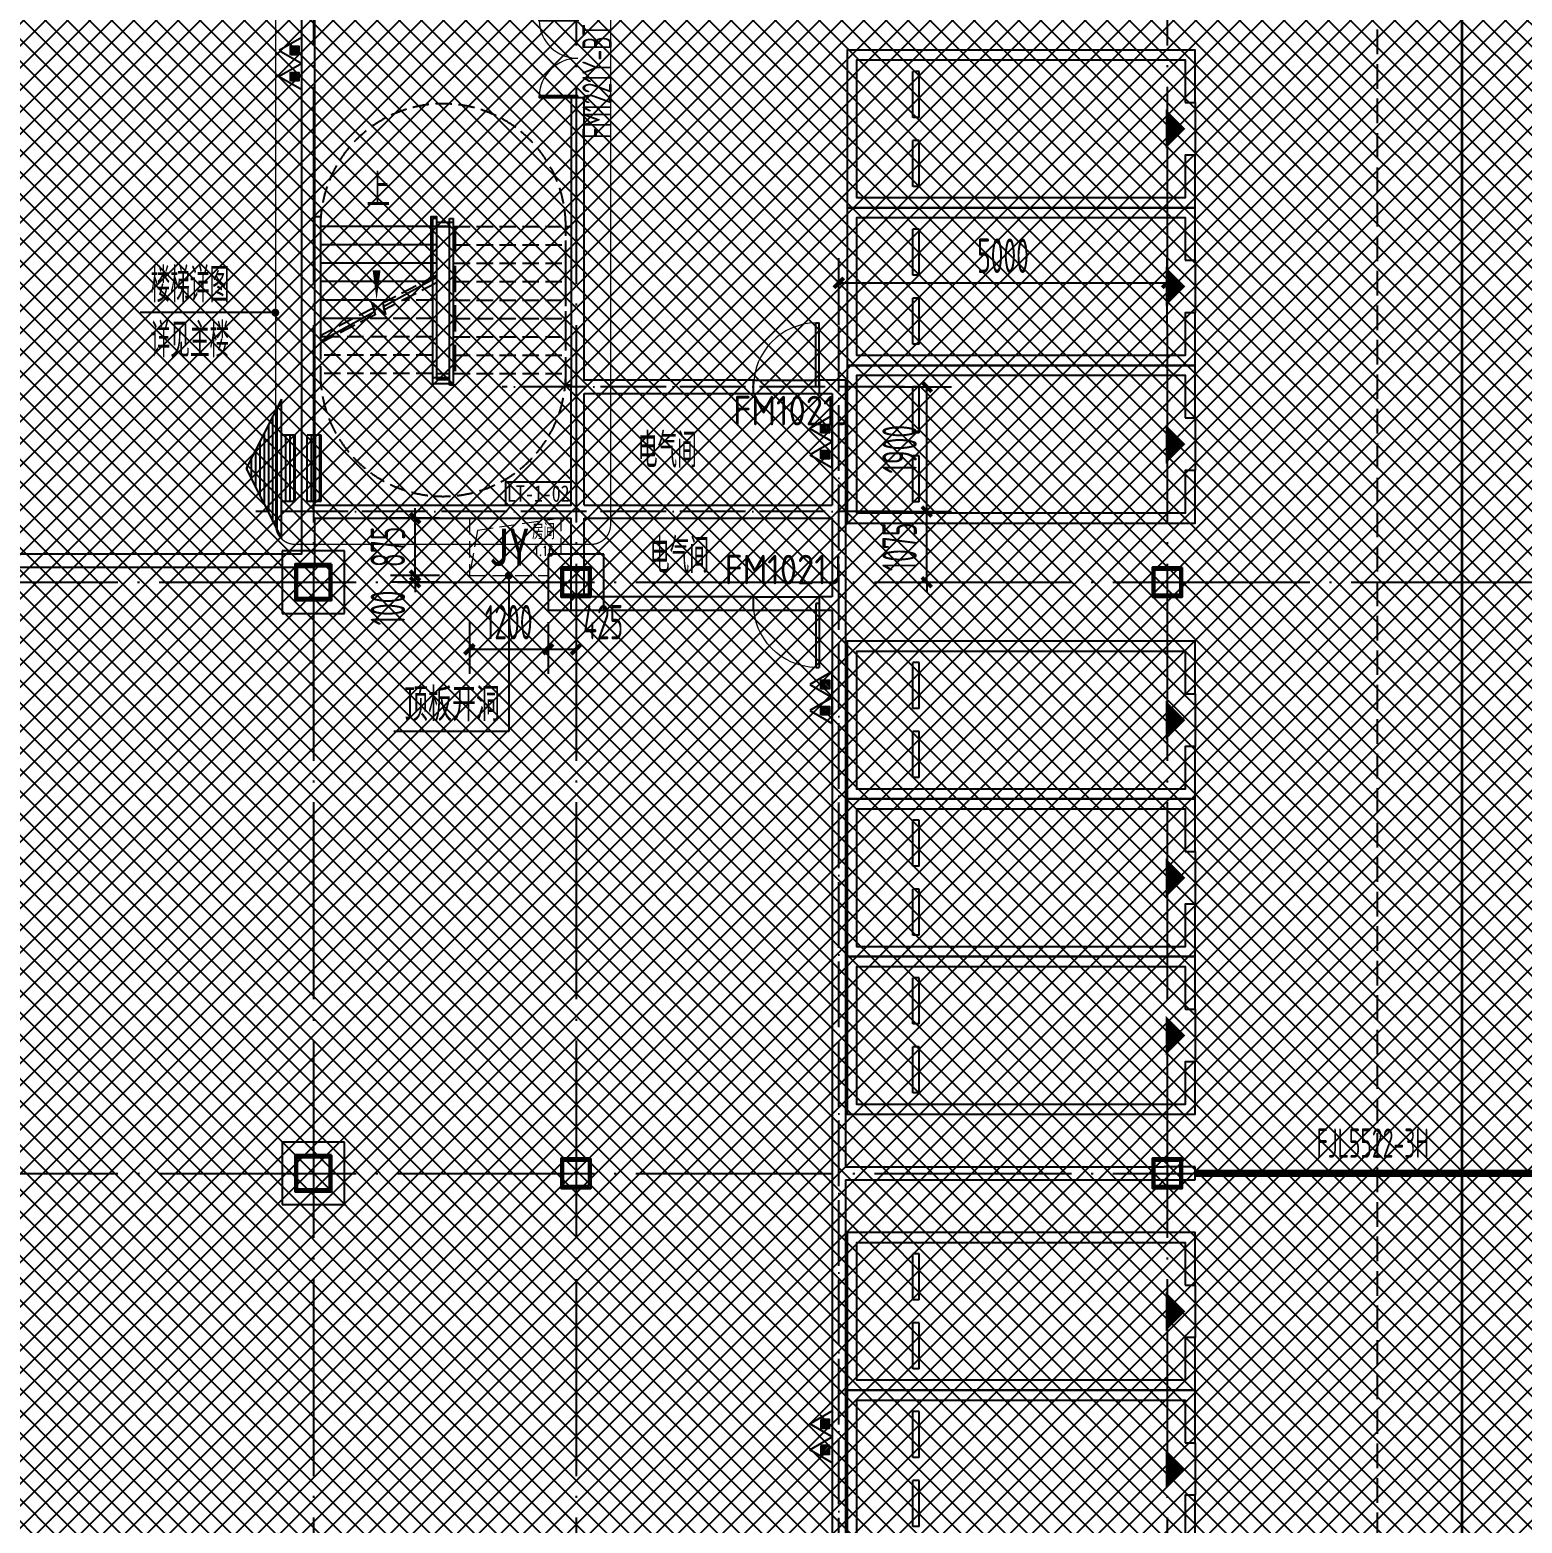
# Model space of a CAD drawing. Extents: x -473190 to 2138458, y -81875 to 2633646.
# Drawn here: x -53614 to -30895, y -3513 to 19219 of the extents above; entities that cross this region are included whole.
import ezdxf
from ezdxf.enums import TextEntityAlignment as Align

# ---------------------------------------------------------------- set-up
doc = ezdxf.new("R2010")
doc.units = 0
doc.header["$LTSCALE"] = 1000
for name, pattern in [('__DASH', [0.35, 0.25, -0.1]), ('_DASH', [0.6, 0.4, -0.2]), ('DASH', [0.35, 0.25, -0.1]), ('DOTE', [2.42, 2, -0.2, 0.02, -0.2])]:
    doc.linetypes.add(name, pattern=pattern)
for name, color, linetype in [('00-停车位', 67, 'Continuous'), ('A-BEAM', 4, 'Continuous'), ('A-COLUMN', 2, 'Continuous'), ('A-ROOM_NAME', 23, 'Continuous'), ('A-STAIR', 3, 'Continuous'), ('A-WALL', 2, 'Continuous'), ('DIM_LEAD', 3, 'Continuous'), ('DIM_SYMB', 3, 'Continuous'), ('DOOR_FIRE', 4, 'Continuous'), ('DOOR_FIRE_TEXT', 7, 'Continuous'), ('DOTE', 1, 'DOTE'), ('PUB_DIM', 3, 'Continuous'), ('PUB_TEXT', 7, 'Continuous'), ('SPACE', 7, 'Continuous'), ('SRC-03F$0$A-SYMB-NUMB-T', 4, 'Continuous'), ('SRC-03F$0$A-WALL', 7, 'Continuous'), ('STAIR', 2, 'Continuous'), ('W-EQUIP_灭火器', 7, 'Continuous'), ('WINDOW', 4, 'Continuous'), ('WINDOW_TEXT', 7, 'Continuous'), ('索引线', 252, 'Continuous'), ('车行线', 4, 'Continuous'), ('雨棚投影', 147, 'Continuous')]:
    doc.layers.add(name, color=color, linetype=linetype)
doc.layers.add('HOLE', color=52, linetype='Continuous', lineweight=15)
doc.layers.add('钢柱', color=51, linetype='Continuous', lineweight=35)
doc.styles.add('8B2_01', font='simhei.ttf', dxfattribs={"width": 0.8})
doc.styles.add('8B2_02', font='tssdeng.shx', dxfattribs={"width": 0.6, "bigfont": 'TSSDCHN.shx'})
doc.styles.add('_TCH_DIM', font='SIMPLEX', dxfattribs={"bigfont": 'GBCBIG'})
doc.styles.add('_TCH_DIM_T3', font='tssdeng.shx', dxfattribs={"width": 0.564706, "bigfont": '@@@tssdchn.shx'})
doc.styles.add('_TCH_SPACE', font='SIMPLEX', dxfattribs={"height": 5, "bigfont": 'GBCBIG'})
doc.styles.add('_TCH_WINDOW', font='tssdeng.shx', dxfattribs={"width": 0.8, "height": 3.5, "bigfont": 'tssdchn.shx'})
doc.styles.add('SRC-03F$0$ECADI-TXT', font='simplex.shx', dxfattribs={"bigfont": 'hztxt.shx'})
doc.styles.get("Standard").update_dxf_attribs({"font": 'gbenor.shx', "bigfont": 'gbcbig.shx'})
doc.dimstyles.new('_TCH_ARCH&&150', dxfattribs={"dimtxt": 525, "dimasz": 150, "dimexe": 375, "dimexo": 450, "dimgap": 150, "dimtad": 1, "dimdec": 0, "dimzin": 0, "dimdsep": 46, "dimtxsty": '_TCH_DIM_T3', "dimblk": 'ARCHTICK', "dimcen": 0.09, "dimclrt": 7, "dimazin": 2, "dimtfac": 1, "dimtdec": 0, "dimtix": 1, "dimtmove": 2, "dimatfit": 3, "dimfxl": 0, "dimtolj": 1, "dimtzin": 0, "dimarcsym": 0})
pattern_1 = [(180, (1311608.96, -1168846.2), (8e-15, -101.6), [])]

# ---------------------------------------------------------------- blocks, each defined once
blk = doc.blocks.new('车位2400x5300')
at = {"layer": '00-停车位', "color": 251}
for p, q in [((-875, -1000), (-175, -1000)), ((-875, -1100), (-875, -1000)), ((-875, -1100), (-175, -1100)), ((-175, -1100), (-175, -1000)), ((175, -1000), (875, -1000)), ((175, -1100), (175, -1000)), ((175, -1100), (875, -1100)), ((875, -1100), (875, -1000)), ((400, -5300), (-400, -5300))]:
    blk.add_line(p, q, dxfattribs=at)
blk.add_lwpolyline([(400, -5150), (400, -5300), (1200, -5300), (1200, 0), (-1200, 0), (-1200, -5300), (-400, -5300), (-400, -5150), (-1050, -5150), (-1050, -150), (1050, -150), (1050, -5150), (400, -5150)], dxfattribs=at)
blk.add_lwpolyline([(0, -5150, 0, 600, 0), (0, -4850, 600, 600, 0)], format="xyseb", dxfattribs=at)
blk = doc.blocks.new('A$C796A13F6')
at = {"layer": '车行线', "linetype": '__DASH', "ltscale": 1.5}
blk.add_lwpolyline([(-101700, -198550), (-101700, -128288)], dxfattribs=at)
blk = doc.blocks.new('TH66')
h = blk.add_hatch()
h.set_pattern_fill('ANSI31', color=246, scale=64, angle=135, style=0)
h.set_pattern_definition(pattern_1)
h.paths.add_polyline_path([(1277447, 511619), (1277447, 511948), (1278305, 511948), (1276651, 512782), (1274986, 511948), (1275880, 511948), (1275880, 511619)])
h = blk.add_hatch()
h.set_pattern_fill('ANSI31', color=246, scale=64, angle=135, style=0)
h.set_pattern_definition(pattern_1)
h.paths.add_polyline_path([(1277447, 510999), (1277447, 511335), (1275880, 511335), (1275880, 510999)])
at = {"color": 2}
for p, q in [((1276651, 512782), (1274986, 511948)), ((1278305, 511948), (1276651, 512782)), ((1274986, 511948), (1275880, 511948)), ((1275880, 511948), (1275880, 511619)), ((1277447, 511948), (1278305, 511948)), ((1277447, 511619), (1277447, 511948)), ((1275880, 511619), (1277447, 511619)), ((1275880, 511335), (1277447, 511335)), ((1275880, 511335), (1275880, 510999)), ((1277447, 510999), (1277447, 511335)), ((1275880, 510999), (1277447, 510999))]:
    blk.add_line(p, q, dxfattribs=at)
blk = doc.blocks.new('A$C145B3C7C')
at = {"xscale": 0.6400000000000001, "yscale": 0.6400000000000001, "zscale": 0.6400000000000001, "rotation": 90}
blk.add_blockref('TH66', (361209, -965482), dxfattribs=at)
blk = doc.blocks.new('A$C00330F2E')
at = {"layer": 'A-COLUMN'}
for p, q in [((5325, -143850), (4375, -143850)), ((4375, -143850), (4375, -144800)), ((5325, -144800), (5325, -143850)), ((4375, -144800), (5325, -144800)), ((5325, -152850), (4375, -152850)), ((4375, -152850), (4375, -153800)), ((5325, -153800), (5325, -152850)), ((4375, -153800), (5325, -153800))]:
    blk.add_line(p, q, dxfattribs=at)
at = {"layer": '钢柱', "color": 4, "lineweight": 35}
for points in [[(5125, -144050), (4575, -144050), (4575, -144600), (5125, -144600)], [(5095, -144570), (4605, -144570), (4605, -144080), (5095, -144080)], [(9075, -144100), (8625, -144100), (8625, -144550), (9075, -144550)], [(18075, -144100), (17625, -144100), (17625, -144550), (18075, -144550)], [(9045, -144520), (8655, -144520), (8655, -144130), (9045, -144130)], [(18045, -144520), (17655, -144520), (17655, -144130), (18045, -144130)], [(5125, -153050), (4575, -153050), (4575, -153600), (5125, -153600)], [(5095, -153570), (4605, -153570), (4605, -153080), (5095, -153080)], [(9075, -153100), (8625, -153100), (8625, -153550), (9075, -153550)], [(9045, -153520), (8655, -153520), (8655, -153130), (9045, -153130)], [(18075, -153100), (17625, -153100), (17625, -153550), (18075, -153550)], [(18045, -153520), (17655, -153520), (17655, -153130), (18045, -153130)]]:
    blk.add_lwpolyline(points, close=True, dxfattribs=at)
blk = doc.blocks.new('A$C4F5A101F')
at = {"layer": 'DOTE', "color": 16, "linetype": 'DOTE', "ltscale": 1.5}
for p, q in [((-251939.7, 16373.7), (-251939.7, -213765.2)), ((-247939.7, 16373.7), (-247939.7, -213765.2)), ((-238939.7, 16373.7), (-238939.7, -213765.2)), ((-297848.4, -147257.4), (-39660.8, -147257.4)), ((-297848.4, -156257.4), (-173939.7, -156257.4))]:
    blk.add_line(p, q, dxfattribs=at)
blk = doc.blocks.new('_ArchTick')
at = {"color": 0, "linetype": 'ByBlock', "const_width": 0.4}
blk.add_lwpolyline([(-0.5, -0.5), (0.5, 0.5)], dxfattribs=at)
blk = doc.blocks.new('*D5540')
at = {"layer": 'Defpoints', "color": 0, "transparency": 16777216}
for p in [(14141, -127325), (15063, -127325), (14141, -129225)]:
    blk.add_point(p, dxfattribs=at)
at = {"layer": 'PUB_DIM', "color": 0, "lineweight": -2, "transparency": 16777216}
for p, q in [((14591, -127325), (15438, -127325)), ((15063, -129225), (15063, -127325)), ((14591, -129225), (15438, -129225))]:
    blk.add_line(p, q, dxfattribs=at)
at = {"layer": 'PUB_DIM', "color": 0, "lineweight": -2, "transparency": 16777216, "xscale": 150, "yscale": 150, "zscale": 150}
for p, rotation in [((15063, -127325), 90), ((15063, -129225), 270)]:
    blk.add_blockref('_ArchTick', p, dxfattribs=dict(at, rotation=rotation))
at = {"layer": 'PUB_DIM', "color": 7, "transparency": 16777216, "insert": (14650, -128275), "char_height": 525, "attachment_point": 5, "rotation": 90, "style": '_TCH_DIM_T3'}
blk.add_mtext('\\A1;1900', dxfattribs=at)
blk = doc.blocks.new('*D5541')
at = {"layer": 'Defpoints', "color": 0, "transparency": 16777216}
for p in [(14141, -129225), (15063, -129225), (14141, -130300)]:
    blk.add_point(p, dxfattribs=at)
at = {"layer": 'PUB_DIM', "color": 0, "lineweight": -2, "transparency": 16777216}
for p, q in [((15063, -129225), (15063, -129075)), ((14591, -129225), (15438, -129225)), ((15063, -130300), (15063, -129225)), ((14591, -130300), (15438, -130300)), ((15063, -130300), (15063, -130450))]:
    blk.add_line(p, q, dxfattribs=at)
at = {"layer": 'PUB_DIM', "color": 0, "lineweight": -2, "transparency": 16777216, "xscale": 150, "yscale": 150, "zscale": 150}
for p, rotation in [((15063, -129225), 270), ((15063, -130300), 90)]:
    blk.add_blockref('_ArchTick', p, dxfattribs=dict(at, rotation=rotation))
at = {"layer": 'PUB_DIM', "color": 7, "transparency": 16777216, "insert": (14650, -129763), "char_height": 525, "attachment_point": 5, "rotation": 90, "style": '_TCH_DIM_T3'}
blk.add_mtext('\\A1;1075', dxfattribs=at)
blk = doc.blocks.new('*D5542')
at = {"layer": 'Defpoints', "color": 0, "transparency": 16777216}
for p in [(18725, -125743), (13725, -126830), (18725, -126830)]:
    blk.add_point(p, dxfattribs=at)
at = {"layer": 'PUB_DIM', "color": 0, "lineweight": -2, "transparency": 16777216}
for p, q in [((13725, -126380), (13725, -125368)), ((18725, -126380), (18725, -125368)), ((13725, -125743), (18725, -125743))]:
    blk.add_line(p, q, dxfattribs=at)
at = {"layer": 'PUB_DIM', "color": 0, "lineweight": -2, "transparency": 16777216, "xscale": 150, "yscale": 150, "zscale": 150, "rotation": 180}
blk.add_blockref('_ArchTick', (13725, -125743), dxfattribs=at)
at = {"layer": 'PUB_DIM', "color": 0, "lineweight": -2, "transparency": 16777216, "xscale": 150, "yscale": 150, "zscale": 150}
blk.add_blockref('_ArchTick', (18725, -125743), dxfattribs=at)
at = {"layer": 'PUB_DIM', "color": 7, "transparency": 16777216, "insert": (16225, -125330), "char_height": 525, "attachment_point": 5, "style": '_TCH_DIM_T3'}
blk.add_mtext('\\A1;5000', dxfattribs=at)
blk = doc.blocks.new('SRC-03F$0$ECADI-TAG-CODE')
at = {"layer": 'SRC-03F$0$A-SYMB-NUMB-T', "color": 1}
blk.add_lwpolyline([(3.41, 8.1), (13.41, 8.1), (13.41, 4.6), (3.41, 4.6)], close=True, dxfattribs=at)
at = {"layer": 'SRC-03F$0$A-SYMB-NUMB-T', "style": 'SRC-03F$0$ECADI-TXT', "width": 0.7}
blk.add_attdef('CODE', text='', height=2.5, dxfattribs=at).set_placement((8.41, 6.35), align=Align.MIDDLE_CENTER)
blk = doc.blocks.new('$TwtSys$00000546')
h = blk.add_hatch()
h.set_pattern_fill('ANSI31', color=256, scale=200, style=0)
h.set_pattern_definition([(45, (-38543.802, -6670.83), (-17.67767, 17.67767), [])])
h.paths.add_polyline_path([(-65, 174), (65, 174), (65, 44), (-65, 44)])
for points in [[(0, 344), (-198, 0), (198, 0)], [(-65, 174), (65, 174), (65, 44), (-65, 44)]]:
    blk.add_lwpolyline(points, close=True)
blk = doc.blocks.new('zzzzzzzzzzzzzzzz')
at = {"layer": 'A-COLUMN'}
for p, q in [((-66734, -318785), (-67684, -318785)), ((-67684, -318785), (-67684, -319735)), ((-66734, -319735), (-66734, -318785)), ((-62784, -318835), (-63634, -318835)), ((-63634, -318835), (-63634, -319685)), ((-62784, -319685), (-62784, -318835)), ((-67684, -319735), (-66734, -319735)), ((-63634, -319685), (-62784, -319685)), ((-53984, -328035), (-54434, -328035)), ((-54434, -328035), (-54434, -328485)), ((-53984, -328485), (-53984, -328035)), ((-54434, -328485), (-53984, -328485))]:
    blk.add_line(p, q, dxfattribs=at)
blk.add_blockref('A$C00330F2E', (-72059, -174935))
blk = doc.blocks.new('*D5771')
at = {"layer": 'Defpoints', "color": 0, "transparency": 16777216}
for p in [(-114383, -17148), (-113562, -17148), (-113562, -17248)]:
    blk.add_point(p, dxfattribs=at)
at = {"layer": 'PUB_DIM', "color": 0, "lineweight": -2, "transparency": 16777216}
for p, q in [((-114383, -17148), (-114383, -16998)), ((-114012, -17148), (-114758, -17148)), ((-114012, -17248), (-114758, -17248)), ((-114383, -17248), (-114383, -17148)), ((-114383, -17248), (-114383, -17398))]:
    blk.add_line(p, q, dxfattribs=at)
at = {"layer": 'PUB_DIM', "color": 0, "lineweight": -2, "transparency": 16777216, "xscale": 150, "yscale": 150, "zscale": 150}
for p, rotation in [((-114383, -17148), 270), ((-114383, -17248), 90)]:
    blk.add_blockref('_ArchTick', p, dxfattribs=dict(at, rotation=rotation))
at = {"layer": 'PUB_DIM', "color": 7, "transparency": 16777216, "insert": (-114796, -17640), "char_height": 525, "attachment_point": 5, "rotation": 90, "style": '_TCH_DIM_T3'}
blk.add_mtext('\\A1;100', dxfattribs=at)
blk = doc.blocks.new('*D5772')
at = {"layer": 'Defpoints', "color": 0, "transparency": 16777216}
for p in [(-114383, -16273), (-113562, -16273), (-113562, -17148)]:
    blk.add_point(p, dxfattribs=at)
at = {"layer": 'PUB_DIM', "color": 0, "lineweight": -2, "transparency": 16777216}
for p, q in [((-114383, -16273), (-114383, -16123)), ((-114012, -16273), (-114758, -16273)), ((-114383, -17148), (-114383, -16273)), ((-114012, -17148), (-114758, -17148)), ((-114383, -17148), (-114383, -17298))]:
    blk.add_line(p, q, dxfattribs=at)
at = {"layer": 'PUB_DIM', "color": 0, "lineweight": -2, "transparency": 16777216, "xscale": 150, "yscale": 150, "zscale": 150}
for p, rotation in [((-114383, -16273), 270), ((-114383, -17148), 90)]:
    blk.add_blockref('_ArchTick', p, dxfattribs=dict(at, rotation=rotation))
at = {"layer": 'PUB_DIM', "color": 7, "transparency": 16777216, "insert": (-114796, -16710), "char_height": 525, "attachment_point": 5, "rotation": 90, "style": '_TCH_DIM_T3'}
blk.add_mtext('\\A1;875', dxfattribs=at)
blk = doc.blocks.new('*D5773')
at = {"layer": 'Defpoints', "color": 0, "transparency": 16777216}
for p in [(-113556, -17404), (-112356, -17404), (-112356, -18269)]:
    blk.add_point(p, dxfattribs=at)
at = {"layer": 'PUB_DIM', "color": 0, "lineweight": -2, "transparency": 16777216}
for p, q in [((-113556, -17854), (-113556, -18644)), ((-112356, -17854), (-112356, -18644)), ((-113556, -18269), (-112356, -18269))]:
    blk.add_line(p, q, dxfattribs=at)
at = {"layer": 'PUB_DIM', "color": 0, "lineweight": -2, "transparency": 16777216, "xscale": 150, "yscale": 150, "zscale": 150, "rotation": 180}
blk.add_blockref('_ArchTick', (-113556, -18269), dxfattribs=at)
at = {"layer": 'PUB_DIM', "color": 0, "lineweight": -2, "transparency": 16777216, "xscale": 150, "yscale": 150, "zscale": 150}
blk.add_blockref('_ArchTick', (-112356, -18269), dxfattribs=at)
at = {"layer": 'PUB_DIM', "color": 7, "transparency": 16777216, "insert": (-112956, -17856), "char_height": 525, "attachment_point": 5, "style": '_TCH_DIM_T3'}
blk.add_mtext('\\A1;1200', dxfattribs=at)
blk = doc.blocks.new('*D5774')
at = {"layer": 'Defpoints', "color": 0, "transparency": 16777216}
for p in [(-112356, -17404), (-111931, -17404), (-111931, -18269)]:
    blk.add_point(p, dxfattribs=at)
at = {"layer": 'PUB_DIM', "color": 0, "lineweight": -2, "transparency": 16777216}
for p, q in [((-112356, -17854), (-112356, -18644)), ((-111931, -17854), (-111931, -18644)), ((-112356, -18269), (-111931, -18269))]:
    blk.add_line(p, q, dxfattribs=at)
at = {"layer": 'PUB_DIM', "color": 0, "lineweight": -2, "transparency": 16777216, "xscale": 150, "yscale": 150, "zscale": 150, "rotation": 180}
blk.add_blockref('_ArchTick', (-112356, -18269), dxfattribs=at)
at = {"layer": 'PUB_DIM', "color": 0, "lineweight": -2, "transparency": 16777216, "xscale": 150, "yscale": 150, "zscale": 150}
blk.add_blockref('_ArchTick', (-111931, -18269), dxfattribs=at)
at = {"layer": 'PUB_DIM', "color": 7, "transparency": 16777216, "insert": (-111520, -17856), "char_height": 525, "attachment_point": 5, "style": '_TCH_DIM_T3'}
blk.add_mtext('\\A1;425', dxfattribs=at)
blk = doc.blocks.new('ADFASDF')
h = blk.add_hatch()
h.set_pattern_fill('ANSI37', color=8, scale=150)
h.set_pattern_definition([(45, (0, 0), (-168.3798, 168.3798), []), (135, (0, 0), (-168.3798, -168.3798), [])])
h.paths.add_polyline_path([(521397, 239186), (521397, 224886), (539697, 224886), (539697, 169261), (524947, 169261), (524947, 171211), (527822, 171211), (527922, 176611), (501318, 176611), (501125, 109884), (530547, 109887), (530547, 107449), (538188, 100503), (536147, 98236), (540086, 94690), (517812, 69953), (517812, 59790), (482108, 20136), (405247, 20136), (405247, 26086), (391997, 40436), (391997, 64736), (399997, 64738), (399997, 239186), (409022, 239186)])
blk = doc.blocks.new('$DorLib2D$00000002')
for p, q in [((-0.5, 0), (-0.5, 0.4875)), ((-0.475, 0.4875), (-0.5, 0.4875)), ((-0.475, 0), (-0.475, 0.4875)), ((0.475, 0), (0.475, 0.4875)), ((0.475, 0.4875), (0.5, 0.4875)), ((0.5, 0), (0.5, 0.4875)), ((-0.5, 0), (-0.475, 0)), ((0.5, 0), (0.475, 0))]:
    blk.add_line(p, q)
at = {"lineweight": 13}
for centre, start, end in [((-0.4875, 0), 0, 88.53072), ((0.4875, 0), 91.46928, 180)]:
    blk.add_arc(centre, 0.4875, start, end, dxfattribs=at)
blk = doc.blocks.new('$DorLib2D$00000213')
at = {"color": 0, "linetype": 'DASH', "const_width": 0.02}
blk.add_lwpolyline([(0.5, 0), (-0.5, 0)], dxfattribs=at)
blk = doc.blocks.new('$DorLib2D$00000001')
for p, q in [((0.45, 0.975), (0.5, 0.975)), ((0.45, 0), (0.45, 0.975)), ((0.5, 0), (0.5, 0.975)), ((0.5, 0), (0.45, 0))]:
    blk.add_line(p, q)
at = {"lineweight": 13}
blk.add_arc((0.475, 0), 0.975, 91.4693, 180, dxfattribs=at)
blk = doc.blocks.new('A$C2B5B1B2C')
at = {"layer": 'DOTE', "linetype": 'DOTE', "ltscale": 0.5}
for p, q in [((13725, -179425), (13725, -126325)), ((14725, -127325), (8600, -127325)), ((14725, -129225), (4850, -129225))]:
    blk.add_line(p, q, dxfattribs=at)
at = {"layer": 'PUB_DIM'}
for p1, p2, distance, picture, middle in [((13725, -126830), (18725, -126830), 1087.1, '*D5542', (16225, -125330.5)), ((14140.5, -129225), (14140.5, -127325), -922.1, '*D5540', (14650.2, -128275)), ((14140.5, -130300), (14140.5, -129225), -922.1, '*D5541', (14650.2, -129762.5))]:
    dim = blk.add_aligned_dim(p1=p1, p2=p2, distance=distance, dimstyle='_TCH_ARCH&&150', dxfattribs=at)
    dim.commit()
    dim.dimension.update_dxf_attribs({"geometry": picture, "text_midpoint": middle})
blk = doc.blocks.new('A$C11751E51')
at = {"layer": 'HOLE', "linetype": 'DASH'}
for points in [[(-112156.5, -16272.6), (-113430.4, -16462), (-113556.5, -17147.6)], [(-112156.5, -16822.6), (-112156.5, -16272.6), (-113556.5, -16272.6), (-113556.5, -17147.6), (-112356.5, -17147.6), (-112356.5, -16822.6), (-112156.5, -16822.6)]]:
    blk.add_lwpolyline(points, dxfattribs=at)
at = {"layer": 'SPACE', "style": '_TCH_SPACE'}
blk.add_text('房间', height=241.13, dxfattribs=at).set_placement((-112601.2, -16594.5))
at = {"layer": 'SPACE', "style": '_TCH_SPACE', "width": 0.705882}
blk.add_text('1.16', height=148.75, dxfattribs=at).set_placement((-112585.8, -16843.9))
at = {"layer": 'PUB_DIM'}
for p1, p2, distance, picture, middle in [((-113561.6, -17147.6), (-113561.6, -16272.6), 821.8, '*D5772', (-114795.9, -16710.1)), ((-113556.5, -17404.5), (-112356.5, -17404.5), -864.2, '*D5773', (-112956.5, -17856.2))]:
    dim = blk.add_aligned_dim(p1=p1, p2=p2, distance=distance, dimstyle='_TCH_ARCH&&150', dxfattribs=at)
    dim.commit()
    dim.dimension.update_dxf_attribs({"geometry": picture, "text_midpoint": middle})
for base, p1, p2, angle, picture, middle in [((-114383.4, -17147.6), (-113561.6, -17247.6), (-113561.6, -17147.6), 90, '*D5771', (-114795.9, -17639.9)), ((-111931.5, -18268.7), (-112356.5, -17404.5), (-111931.5, -17404.5), 0, '*D5774', (-111519.8, -17856.2))]:
    dim = blk.add_linear_dim(base=base, p1=p1, p2=p2, angle=angle, dimstyle='_TCH_ARCH&&150', dxfattribs=at)
    dim.commit()
    dim.dimension.update_dxf_attribs({"geometry": picture, "text_midpoint": middle, "dimtype": 161})

msp = doc.modelspace()

# ---------------------------------------------------------------- linework, layer by layer
at = {"linetype": 'DASH', "const_width": 40}
msp.add_lwpolyline([(-31812.5, 185852.5), (-31812.5, -64250)], dxfattribs=at)
at = {"layer": 'A-BEAM'}
for points in [[(-49272.7, 14433.9), (-49272.7, 16375.6), (-49190.7, 16375.6), (-49190.7, 14479)], [(-47505.7, 15407.6), (-47505.7, 16375.6), (-47422.7, 16375.6), (-47422.7, 15452.7)]]:
    msp.add_lwpolyline(points, dxfattribs=at)
at = {"layer": 'A-STAIR'}
for p, q in [((-49190.7, 16225.6), (-49190.7, 14478.4)), ((-47422.7, 16225.6), (-49190.7, 16225.6)), ((-47482.7, 16345.6), (-47482.7, 13835.6)), ((-47422.7, 16345.6), (-47482.7, 16345.6)), ((-47482.7, 16345.6), (-47482.7, 13835.6)), ((-47422.7, 16345.6), (-47482.7, 16345.6)), ((-47422.7, 16345.6), (-47422.7, 13895.6)), ((-47422.7, 16345.6), (-47422.7, 13895.6)), ((-47422.7, 16225.6), (-47422.7, 15452.7)), ((-47222.7, 13895.6), (-47222.7, 16345.6)), ((-47222.7, 16345.6), (-47162.7, 16345.6)), ((-47222.7, 13895.6), (-47222.7, 16345.6)), ((-47222.7, 16345.6), (-47162.7, 16345.6)), ((-47162.7, 13835.6), (-47162.7, 16345.6)), ((-47162.7, 13835.6), (-47162.7, 16345.6)), ((-47422.7, 15945.6), (-49190.7, 15945.6)), ((-47422.7, 15665.6), (-49190.7, 15665.6)), ((-47544.6, 15385.6), (-49190.7, 15385.6)), ((-48228.1, 15008.9), (-47422.7, 15452.7)), ((-48052.7, 15105.6), (-49190.7, 15105.6)), ((-48367.9, 14931.9), (-48400.3, 15062.9)), ((-48400.3, 15062.9), (-48197.7, 14886)), ((-48197.7, 14886), (-48228.1, 15008.9)), ((-49190.7, 14478.4), (-48367.9, 14931.9)), ((-48560.8, 14825.6), (-49190.7, 14825.6)), ((-49068.9, 14545.6), (-49190.7, 14545.6)), ((-47422.7, 13895.6), (-47222.7, 13895.6)), ((-47422.7, 13895.6), (-47222.7, 13895.6)), ((-47482.7, 13835.6), (-47162.7, 13835.6)), ((-47482.7, 13835.6), (-47162.7, 13835.6))]:
    msp.add_line(p, q, dxfattribs=at)
at = {"layer": 'A-STAIR', "color": 8, "linetype": 'DASH'}
for p, q in [((-49190.7, 16225.6), (-49190.7, 14562.6)), ((-47482.7, 16225.6), (-49190.7, 16225.6)), ((-47162.7, 16285.6), (-47482.7, 16285.6)), ((-47482.7, 16285.6), (-47482.7, 15450.1)), ((-47422.7, 16225.6), (-47422.7, 15481.3)), ((-47222.7, 16225.6), (-47422.7, 16225.6)), ((-47422.7, 16225.6), (-47422.7, 15481.3)), ((-47422.7, 16225.6), (-47222.7, 16225.6)), ((-47222.7, 13985.6), (-47222.7, 16225.6)), ((-47222.7, 13985.6), (-47222.7, 16225.6)), ((-47162.7, 13925.6), (-47162.7, 16285.6)), ((-47162.7, 16225.6), (-45454.7, 16225.6)), ((-45454.7, 13985.6), (-45454.7, 16225.6)), ((-47482.7, 15945.6), (-49190.7, 15945.6)), ((-47162.7, 15945.6), (-45454.7, 15945.6)), ((-47482.7, 15665.6), (-49190.7, 15665.6)), ((-47422.7, 15481.3), (-48238.2, 15057.5)), ((-47162.7, 15665.6), (-45454.7, 15665.6)), ((-47606.9, 15385.6), (-49190.7, 15385.6)), ((-47422.7, 15368.6), (-48215.9, 14956.5)), ((-47482.7, 15337.4), (-47482.7, 13925.6)), ((-47422.7, 15368.6), (-47422.7, 13985.6)), ((-47422.7, 15368.6), (-47422.7, 13985.6)), ((-47162.7, 15385.6), (-45454.7, 15385.6)), ((-48145.7, 15105.6), (-49190.7, 15105.6)), ((-48199.7, 14883.3), (-48397.9, 15065.2)), ((-48397.9, 15065.2), (-48357.6, 14882.8)), ((-48238.2, 15057.5), (-48199.7, 14883.3)), ((-47482.7, 15105.6), (-47928.9, 15105.6)), ((-47162.7, 15105.6), (-45454.7, 15105.6)), ((-48379.9, 14983.9), (-49190.7, 14562.6)), ((-48357.6, 14882.8), (-49190.7, 14449.9)), ((-48684.6, 14825.6), (-49190.7, 14825.6)), ((-47482.7, 14825.6), (-48467.7, 14825.6)), ((-47162.7, 14825.6), (-45454.7, 14825.6)), ((-49190.7, 14449.9), (-49190.7, 13985.6)), ((-47482.7, 14545.6), (-49006.6, 14545.6)), ((-47162.7, 14545.6), (-45454.7, 14545.6)), ((-47482.7, 14265.6), (-49190.7, 14265.6)), ((-47162.7, 14265.6), (-45454.7, 14265.6)), ((-47482.7, 13985.6), (-49190.7, 13985.6)), ((-47482.7, 13925.6), (-47162.7, 13925.6)), ((-47422.7, 13985.6), (-47222.7, 13985.6)), ((-47162.7, 13985.6), (-45454.7, 13985.6))]:
    msp.add_line(p, q, dxfattribs=at)
at = {"layer": 'A-STAIR'}
msp.add_lwpolyline([(-47505.7, 15407.6), (-47505.7, 16375.6), (-47422.7, 16375.6), (-47422.7, 15452.7)], dxfattribs=at)
at = {"layer": 'A-STAIR', "color": 8, "linetype": '_DASH'}
for points in [[(-47140.7, 16225.6), (-47140.7, 13810.6), (-47222.7, 13810.6), (-47222.7, 13925.6)], [(-45372.7, 16225.6), (-45372.7, 13810.6), (-45454.7, 13810.6), (-45454.7, 16225.6)], [(-45454.7, 16225.6), (-45372.7, 16225.6)]]:
    msp.add_lwpolyline(points, dxfattribs=at)
at = {"layer": 'A-WALL'}
for p, q in [((-49472.7, 11885.6), (-49472.7, 19810.6)), ((-49272.7, 11985.6), (-49272.7, 19810.6)), ((-45172.7, 18185.6), (-45372.7, 18185.6)), ((-45372.7, 18185.6), (-45372.7, 13785.6)), ((-45172.7, 13885.6), (-45172.7, 18185.6)), ((-42597.7, 13885.6), (-45172.7, 13885.6)), ((-42597.7, 13685.6), (-42597.7, 13885.6)), ((-41197.7, 13885.6), (-41597.7, 13885.6)), ((-41597.7, 13885.6), (-41597.7, 13685.6)), ((-41197.7, 13885.6), (-41197.7, 11885.6)), ((-45372.7, 11985.6), (-45372.7, 13785.6)), ((-45172.7, 11985.6), (-45172.7, 13685.6)), ((-45172.7, 13685.6), (-42597.7, 13685.6)), ((-41597.7, 13685.6), (-41397.7, 13685.6)), ((-41397.7, 13685.6), (-41397.7, 11985.6)), ((-49472.7, 11235.6), (-49472.7, 11885.6)), ((-49272.7, 11985.6), (-45372.7, 11985.6)), ((-45172.7, 11985.6), (-41397.7, 11985.6)), ((-41197.7, 11885.6), (-41197.7, 10472.1)), ((-49272.7, 11785.6), (-45372.7, 11785.6)), ((-49272.7, 11035.6), (-49272.7, 11785.6)), ((-45372.7, 10385.6), (-45372.7, 11785.6)), ((-45172.7, 10585.6), (-45172.7, 11785.6)), ((-45172.7, 11785.6), (-41397.7, 11785.6)), ((-41397.7, 11785.6), (-41397.7, 10585.6)), ((-49472.7, 11235.6), (-55096, 11235.6)), ((-49272.7, 11035.6), (-55196, 11035.6)), ((-42597.7, 10585.6), (-45172.7, 10585.6)), ((-42597.7, 10385.6), (-42597.7, 10585.6)), ((-41397.7, 10585.6), (-41597.7, 10585.6)), ((-41597.7, 10585.6), (-41597.7, 10385.6)), ((-41197.7, 10472.1), (-41197.7, 1910.6)), ((-45372.7, 10385.6), (-42597.7, 10385.6)), ((-41597.7, 10385.6), (-41397.7, 10385.6)), ((-41397.7, 10385.6), (-41397.7, 1810.6)), ((-41197.7, 1910.6), (-36347.7, 1910.6)), ((-35872.7, 1910.6), (-36347.7, 1910.6)), ((-35872.7, 1710.6), (-35872.7, 1910.6)), ((-41397.7, 1810.6), (-41397.7, -34164.4)), ((-41197.7, 1710.6), (-36347.7, 1710.6)), ((-41197.7, 1710.6), (-41197.7, -34064.4)), ((-36347.7, 1710.6), (-35872.7, 1710.6))]:
    msp.add_line(p, q, dxfattribs=at)
at = {"layer": 'DIM_LEAD'}
for p, q in [((-50832, 14914.6), (-51933.4, 14914.6)), ((-49877.2, 14914.6), (-50832, 14914.6)), ((-49877.2, 14914.6), (-50832, 14914.6)), ((-49877.2, 14914.6), (-50832, 14914.6)), ((-49877.2, 14914.6), (-50832, 14914.6)), ((-46322.7, 10910.6), (-46322.7, 8537.7)), ((-46322.7, 8537.7), (-48073.8, 8537.7))]:
    msp.add_line(p, q, dxfattribs=at)
at = {"layer": 'DIM_LEAD', "const_width": 60}
for points in [[(-49847.2, 14914.6, 1), (-49907.2, 14914.6, 1)], [(-49847.2, 14914.6, 1), (-49907.2, 14914.6, 1)], [(-49847.2, 14914.6, 1), (-49907.2, 14914.6, 1)], [(-49847.2, 14914.6, 1), (-49907.2, 14914.6, 1)], [(-46322.7, 10940.6, 1), (-46322.7, 10880.6, 1)]]:
    msp.add_lwpolyline(points, format="xyb", close=True, dxfattribs=at)
at = {"layer": 'DIM_SYMB'}
msp.add_lwpolyline([(-48335.2, 16365.6, 0, 0, 0), (-48335.2, 15105.6, 0, 120, 0), (-48335.2, 15555.6, 0, 0, 0)], format="xyseb", dxfattribs=at)
at = {"layer": 'STAIR', "color": 9, "linetype": 'DASH'}
for centre, start, end in [((-47322.7, 16225.6), 0, 180), ((-47322.7, 13985.6), 180, 0)]:
    msp.add_arc(centre, 1868, start, end, dxfattribs=at)
at = {"layer": 'WINDOW'}
for p, q in [((-42597.7, 13885.6), (-41597.7, 13885.6)), ((-42597.7, 13685.6), (-41597.7, 13685.6)), ((-42597.7, 10585.6), (-41597.7, 10585.6)), ((-42597.7, 10385.6), (-41597.7, 10385.6))]:
    msp.add_line(p, q, dxfattribs=at)
at = {"layer": '索引线', "linetype": 'DASH', "const_width": 20}
msp.add_lwpolyline([(-49572.7, 26185.6), (-45072.7, 26185.6, -0.4142136), (-44772.7, 25885.6), (-44772.7, 11685.6, -0.4142136), (-45072.7, 11385.6), (-49572.7, 11385.6, -0.4142136), (-49872.7, 11685.6), (-49872.7, 25885.6, -0.4142136)], format="xyb", close=True, dxfattribs=at)

# ---------------------------------------------------------------- block references
for name, p in [('A$C145B3C7C', (-83346.8, 160964.8)), ('A$C11751E51', (66633.7, 28058.1)), ('ADFASDF', (-477545, -71625.7)), ('A$C796A13F6', (68602.3, 158598.1)), ('A$C2B5B1B2C', (-55022.7, 141110.6)), ('A$C00330F2E', (-54147.7, 155135.6))]:
    msp.add_blockref(name, p)
at = {"layer": '00-停车位', "rotation": 90}
for p in [(-41172.7, 17710.6), (-41172.7, 15310.6), (-41172.7, 12910.6), (-41172.7, 8710.6), (-41172.7, 6310.6), (-41172.7, 3910.6), (-41172.7, -289.4), (-41172.7, -2689.4)]:
    msp.add_blockref('车位2400x5300', p, dxfattribs=at)
at = {"layer": 'DOOR_FIRE'}
ref = msp.add_blockref('$DorLib2D$00000002', (-45272.7, 18785.6), dxfattribs=dict(at, xscale=1200, yscale=1200, zscale=200, rotation=89.99999999988154))
ref.add_attrib('A', 'FM1221Y-BT', (-44756.3, 17560.3), dxfattribs={"layer": 'DOOR_FIRE_TEXT', "height": 446.25, "rotation": 90, "style": '_TCH_WINDOW', "width": 0.564706})
ref = msp.add_blockref('$DorLib2D$00000213', (-33122.7, 1810.6), dxfattribs=dict(at, xscale=5500, yscale=-5500, zscale=200))
ref.add_attrib('A', 'FJL5522-3H', (-34023.4, 2048.9), dxfattribs={"layer": 'DOOR_FIRE_TEXT', "height": 446.25, "style": '_TCH_WINDOW', "width": 0.564706})
at = {"layer": 'SRC-03F$0$A-WALL'}
ref = msp.add_blockref('SRC-03F$0$ECADI-TAG-CODE', (-45031.9, 11525.6), dxfattribs=dict(at, xscale=-100, yscale=100, zscale=100))
ref.add_attrib('CODE', 'LT-1-02', dxfattribs={"layer": 'SRC-03F$0$A-SYMB-NUMB-T', "height": 250, "style": '8B2_01', "width": 0.8}).set_placement((-45872.7, 12160.6), align=Align.MIDDLE_CENTER)
at = {"layer": 'W-EQUIP_灭火器', "rotation": 90}
for p in [(-49472.7, 18903.5), (-49472.7, 18506.7), (-41397.7, 13148.2), (-41397.7, 12751.5), (-41397.7, 9252.5), (-41397.7, 8855.7)]:
    msp.add_blockref('$TwtSys$00000546', p, dxfattribs=at)
at = {"layer": 'W-EQUIP_灭火器', "xscale": -1, "rotation": 90.00000500895636}
for p in [(-41397.7, -2000.6), (-41397.7, -2397.3)]:
    msp.add_blockref('$TwtSys$00000546', p, dxfattribs=at)
at = {"layer": 'WINDOW'}
ref = msp.add_blockref('$DorLib2D$00000001', (-42097.7, 13785.6), dxfattribs=dict(at, xscale=1000, yscale=1000, zscale=1000))
ref.add_attrib('A', 'FM1021J', (-42904.4, 13197.9), dxfattribs={"layer": 'WINDOW_TEXT', "height": 450})
ref = msp.add_blockref('$DorLib2D$00000001', (-42097.7, 10485.6), dxfattribs=dict(at, xscale=1000, yscale=-1000, zscale=1000))
ref.add_attrib('A', 'FM1021J', (-43036.5, 10777.4), dxfattribs={"layer": 'WINDOW_TEXT', "height": 450})
at = {"layer": '索引线', "color": 0}
msp.add_blockref('zzzzzzzzzzzzzzzz', (17910.9, 330071), dxfattribs=at)
at = {"layer": '雨棚投影', "linetype": 'DASH', "lineweight": -3, "ltscale": 2}
msp.add_blockref('A$C4F5A101F', (202642, 158068), dxfattribs=at)

# ---------------------------------------------------------------- texts
at = {"layer": 'A-ROOM_NAME', "style": '8B2_02', "width": 0.6}
for p in [(-44357.1, 12555.6), (-44173.1, 10952)]:
    msp.add_text('电气间', height=525, dxfattribs=at).set_placement(p)
at = {"layer": 'A-ROOM_NAME', "color": 1, "style": '8B2_01', "width": 0.8}
msp.add_text('JY', height=563.29, dxfattribs=at).set_placement((-46624.7, 11063.3))
at = {"layer": 'PUB_TEXT', "style": '_TCH_DIM'}
msp.add_text('上', height=506.4, dxfattribs=at).set_placement((-48491.6, 16523.1))
at = {"layer": 'PUB_TEXT', "style": '8B2_02', "width": 0.6}
for s, p in [('楼梯详图', (-51775.9, 15072.1)), ('详见主楼', (-51775.9, 14232.1))]:
    msp.add_text(s, height=525, dxfattribs=at).set_placement(p)
at = {"layer": 'PUB_TEXT'}
msp.add_text('顶板开洞', height=506.38, dxfattribs=at).set_placement((-47916.3, 8695.2))

doc.saveas('drawing.dxf')
